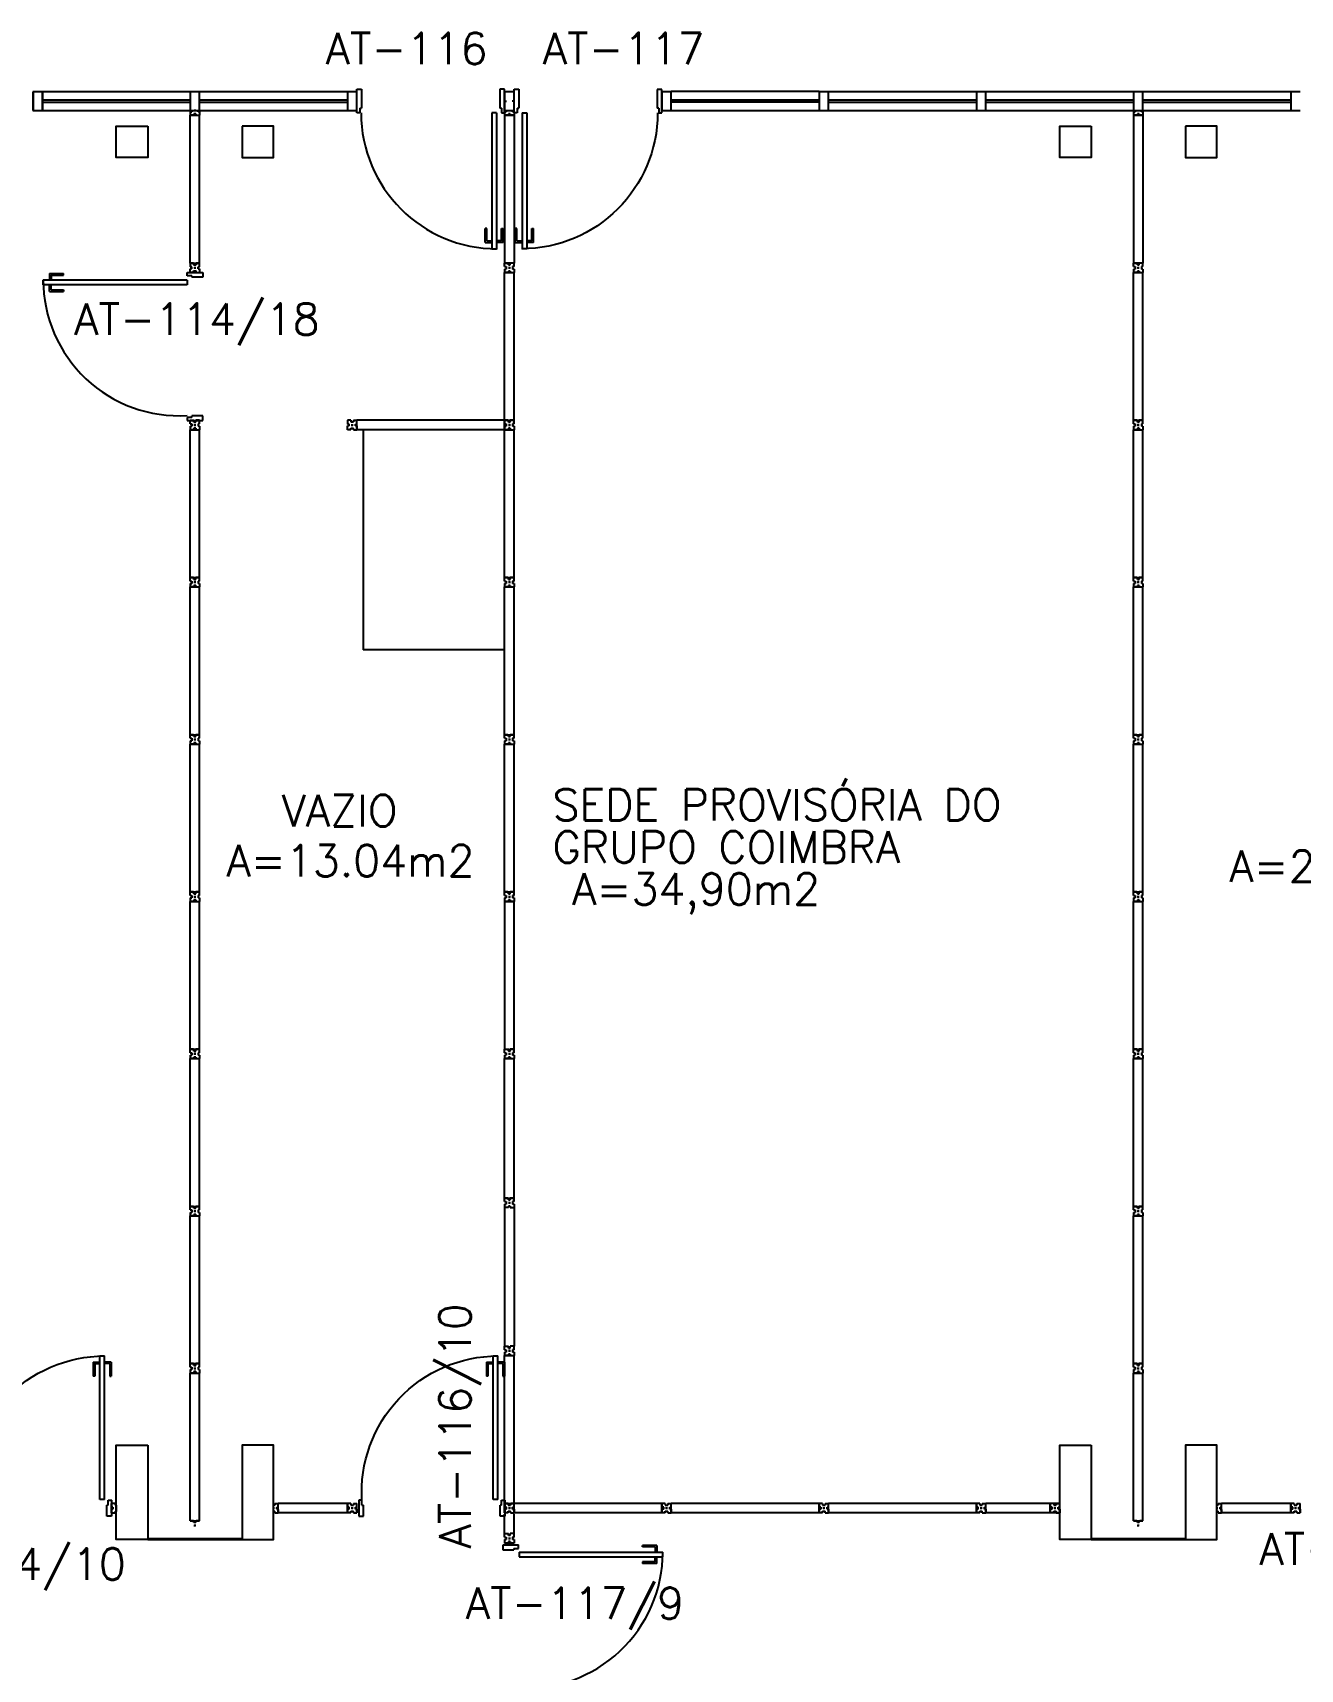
# Model space of a CAD drawing. Extents: x -250 to -5, y 354 to 449.
# Drawn here: x -123.63 to -115.57, y 375.27 to 385.68 of the extents above; entities that cross this region are included whole.
import ezdxf
from ezdxf.enums import TextEntityAlignment as Align

# ---------------------------------------------------------------- set-up
doc = ezdxf.new("R2010")
doc.units = 0
doc.header["$LTSCALE"] = 0.02
doc.header["$MEASUREMENT"] = 0
doc.layers.get('0').update_dxf_attribs({"linetype": 'CONTINUOUS'})
for name, color, linetype in [('BANC', 2, 'CONTINUOUS'), ('DIV', 2, 'CONTINUOUS'), ('ESQ', 2, 'CONTINUOUS'), ('ESTR', 3, 'CONTINUOUS'), ('TEXTO', 2, 'CONTINUOUS'), ('TEXTO-ENDEREÇO', 2, 'CONTINUOUS'), ('ÁREA', 2, 'CONTINUOUS')]:
    doc.layers.add(name, color=color, linetype=linetype)
doc.styles.get("Standard").update_dxf_attribs({"font": 'romans.shx'})
doc.styles.add('UNB-100', font='simplex.shx', dxfattribs={"height": 0.2})
doc.styles.add('UNB-100-1', font='simplex.shx', dxfattribs={"height": 0.2})

# ---------------------------------------------------------------- blocks, each defined once
blk = doc.blocks.new('PILINT-TTS')
for points in [[(-0.2, 0), (-0.2, -0.2), (0, -0.2), (0, 0)], [(-0.8, 0), (-0.8, -0.2), (-1, -0.2), (-1, 0)], [(-0.8, -8.39), (-0.8, -8.99), (-1, -8.99), (-1, -8.39)]]:
    blk.add_lwpolyline(points, close=True)
blk.add_lwpolyline([(-0.2, -8.99), (0, -8.99), (0, -8.39), (-0.2, -8.39), (-0.2, -8.99)])
blk = doc.blocks.new('DIVMT-TTS')
for p, q in [((-0.03, 0.03), (-0.03, 0.006)), ((-0.008, 0.03), (-0.03, 0.03)), ((-0.0185, 0.006), (-0.03, 0.006)), ((-0.0185, -0.006), (-0.0185, 0.006)), ((-0.008, 0.03), (-0.008, 0.02)), ((-0.008, 0.02), (0.008, 0.02)), ((-0.0051, 0), (0.0051, 0)), ((0.0051, 0), (-0.0051, 0)), ((-0.0051, 0), (0.0051, 0)), ((0, -0.0051), (0, 0.0051)), ((0, 0.0051), (0, -0.0051)), ((0.008, 0.03), (0.008, 0.02)), ((0.008, 0.03), (0.03, 0.03)), ((0.0205, 0.006), (0.03, 0.006)), ((0.0205, -0.006), (0.0205, 0.006)), ((0.0205, 0.006), (0.0205, -0.006)), ((0.0205, 0.006), (0.03, 0.006)), ((0.97, 0.03), (0.03, 0.03)), ((0.03, 0.006), (0.03, 0.03)), ((0.03, -0.03), (0.03, 0.03)), ((0.03, -0.005), (0.03, 0.005)), ((0.97, -0.03), (0.97, 0.03)), ((0.97, 0.03), (0.97, 0.009)), ((0.97, 0.009), (0.97, 0.027)), ((0.9795, 0.006), (0.97, 0.006)), ((0.97, -0.005), (0.97, 0.005)), ((0.9795, 0.006), (0.9795, -0.006)), ((1.0051, 0), (0.9949, 0)), ((1, 0.0051), (1, -0.0051)), ((-0.0185, -0.006), (-0.03, -0.006)), ((-0.03, -0.03), (-0.03, -0.006)), ((-0.008, -0.03), (-0.03, -0.03)), ((-0.008, -0.03), (-0.008, -0.02)), ((-0.008, -0.02), (0.008, -0.02)), ((0.008, -0.03), (0.008, -0.02)), ((0.008, -0.03), (0.03, -0.03)), ((0.0205, -0.006), (0.03, -0.006)), ((0.0205, -0.006), (0.03, -0.006)), ((0.03, -0.006), (0.03, -0.03)), ((0.97, -0.03), (0.03, -0.03)), ((0.9795, -0.006), (0.97, -0.006)), ((0.97, -0.009), (0.97, -0.027))]:
    blk.add_line(p, q)
blk = doc.blocks.new('PDV2E-TTS')
at = {"layer": 'DIV'}
for p, q in [((-0.967, 0.035), (-0.967, 0.05)), ((-0.967, 0.05), (-0.937, 0.05)), ((-0.967, -0.035), (-0.967, 0.035)), ((-0.937, 0.05), (-0.937, -0.02)), ((-0.068, 0.05), (-0.068, -0.02)), ((-0.038, 0.05), (-0.068, 0.05)), ((-0.038, 0.035), (-0.038, 0.05)), ((-0.038, -0.035), (-0.038, 0.035)), ((-0.967, -0.05), (-0.967, -0.035)), ((-0.947, -0.05), (-0.967, -0.05)), ((-0.947, -0.02), (-0.947, -0.05)), ((-0.947, -0.02), (-0.937, -0.02)), ((-0.083, -0.054), (-0.113, -0.054)), ((-0.113, -0.054), (-0.113, -0.969)), ((-0.083, -0.054), (-0.083, -0.969)), ((-0.059, -0.02), (-0.068, -0.02)), ((-0.059, -0.02), (-0.059, -0.05)), ((-0.059, -0.05), (-0.037, -0.05)), ((-0.038, -0.05), (-0.038, -0.035)), ((-0.113, -0.969), (-0.083, -0.969))]:
    blk.add_line(p, q, dxfattribs=at)
at = {"layer": 'DIV', "color": 1}
for p, q in [((-0.145, -0.839), (-0.155, -0.839)), ((-0.155, -0.929), (-0.155, -0.839)), ((-0.155, -0.929), (-0.115, -0.929)), ((-0.145, -0.919), (-0.145, -0.839)), ((-0.145, -0.919), (-0.115, -0.919)), ((-0.05, -0.919), (-0.08, -0.919)), ((-0.04, -0.929), (-0.08, -0.929)), ((-0.05, -0.839), (-0.04, -0.839)), ((-0.05, -0.919), (-0.05, -0.839)), ((-0.04, -0.929), (-0.04, -0.839))]:
    blk.add_line(p, q, dxfattribs=at)
blk.add_arc((-0.081, -0.101), 0.867, 176.6046, 269.9049, dxfattribs=at)
blk = doc.blocks.new('DIV-TTS')
for p, q in [((-0.0051, 0), (0.0051, 0)), ((0, -0.0051), (0, 0.0051)), ((0.0205, 0.006), (0.03, 0.006)), ((0.0205, -0.006), (0.0205, 0.006)), ((0.03, 0.03), (0.97, 0.03)), ((0.03, 0.03), (0.03, -0.03)), ((0.03, 0.009), (0.03, 0.027)), ((0.03, 0.005), (0.03, -0.005)), ((0.97, 0.03), (0.97, -0.03)), ((0.9795, 0.006), (0.97, 0.006)), ((0.97, 0.005), (0.97, -0.005)), ((0.9795, -0.006), (0.9795, 0.006)), ((1.0051, 0), (0.9949, 0)), ((0.9949, 0), (1.0051, 0)), ((1, -0.0051), (1, 0.0051)), ((0.0205, -0.006), (0.03, -0.006)), ((0.03, -0.03), (0.03, -0.009)), ((0.03, -0.009), (0.03, -0.027)), ((0.03, -0.03), (0.97, -0.03)), ((0.9795, -0.006), (0.97, -0.006))]:
    blk.add_line(p, q)
blk = doc.blocks.new('PDV1E-TTS')
at = {"layer": 'DIV'}
for p, q in [((-0.94, 0.075), (-0.91, 0.075)), ((-0.94, 0.06), (-0.94, 0.075)), ((-0.94, -0.06), (-0.94, 0.06)), ((-0.91, 0.075), (-0.91, -0.045)), ((0, 0.075), (-0.03, 0.075)), ((-0.03, 0.075), (-0.03, -0.045)), ((0, 0.06), (0, 0.075)), ((0, -0.06), (0, 0.06)), ((0, 0), (0.012, 0)), ((-0.94, -0.075), (-0.94, -0.06)), ((-0.92, -0.075), (-0.94, -0.075)), ((-0.92, -0.045), (-0.92, -0.075)), ((-0.92, -0.045), (-0.91, -0.045)), ((-0.082, -0.075), (-0.082, -0.94)), ((-0.052, -0.075), (-0.082, -0.075)), ((-0.052, -0.075), (-0.052, -0.94)), ((-0.02, -0.045), (-0.03, -0.045)), ((-0.02, -0.045), (-0.02, -0.075)), ((-0.02, -0.075), (0, -0.075)), ((0, -0.075), (0, -0.06)), ((-0.114, -0.81), (-0.124, -0.81)), ((-0.124, -0.9), (-0.124, -0.81)), ((-0.114, -0.89), (-0.114, -0.81)), ((-0.019, -0.81), (-0.009, -0.81)), ((-0.019, -0.89), (-0.019, -0.81)), ((-0.009, -0.9), (-0.009, -0.81)), ((-0.124, -0.9), (-0.084, -0.9)), ((-0.114, -0.89), (-0.084, -0.89)), ((-0.019, -0.89), (-0.049, -0.89)), ((-0.009, -0.9), (-0.049, -0.9)), ((-0.082, -0.94), (-0.052, -0.94))]:
    blk.add_line(p, q, dxfattribs=at)
blk.add_arc((-0.048, -0.075), 0.865, 180, 270, dxfattribs=at)
blk = doc.blocks.new('MTINI-TTS')
for p, q in [((-0.03, 0.008), (-0.03, 0.03)), ((0.03, 0.03), (-0.03, 0.03)), ((-0.03, 0.008), (-0.02, 0.008)), ((-0.009, 0.03), (-0.027, 0.03)), ((-0.02, 0.008), (-0.02, 0)), ((-0.001, 0), (-0.02, 0)), ((-0.006, 0.02), (-0.006, 0.03)), ((-0.006, 0.023), (-0.006, 0.027)), ((-0.006, 0.02), (0.006, 0.02)), ((0.005, 0.03), (-0.005, 0.03)), ((0.005, 0), (-0.005, 0)), ((0.004, 0.02), (-0.004, 0.02)), ((0.02, 0), (-0.001, 0)), ((0, -0.005), (0, 0.005)), ((0.006, 0.02), (0.006, 0.03)), ((0.006, 0.023), (0.006, 0.027)), ((0.009, 0.03), (0.027, 0.03)), ((0.03, 0.008), (0.02, 0.008)), ((0.02, 0), (0.02, 0.008)), ((0.03, 0.008), (0.03, 0.03))]:
    blk.add_line(p, q)
blk = doc.blocks.new('PDV2D-TTS')
at = {"layer": 'DIV'}
for p, q in [((0.03, 0.05), (0.06, 0.05)), ((0.03, 0.035), (0.03, 0.05)), ((0.03, -0.035), (0.03, 0.035)), ((0.06, 0.05), (0.06, -0.02)), ((0.941, 0.05), (0.941, -0.02)), ((0.971, 0.05), (0.941, 0.05)), ((0.971, 0.035), (0.971, 0.05)), ((0.971, -0.035), (0.971, 0.035)), ((0.03, -0.05), (0.03, -0.035)), ((0.05, -0.05), (0.03, -0.05)), ((0.05, -0.02), (0.06, -0.02)), ((0.05, -0.02), (0.05, -0.05)), ((0.079, -0.05), (0.109, -0.05)), ((0.079, -0.05), (0.079, -0.965)), ((0.109, -0.05), (0.109, -0.965)), ((0.951, -0.02), (0.941, -0.02)), ((0.951, -0.02), (0.951, -0.05)), ((0.951, -0.05), (0.971, -0.05)), ((0.971, -0.05), (0.971, -0.035)), ((0.109, -0.965), (0.079, -0.965))]:
    blk.add_line(p, q, dxfattribs=at)
at = {"layer": 'DIV', "color": 1}
for p, q in [((0.036, -0.925), (0.036, -0.835)), ((0.046, -0.835), (0.036, -0.835)), ((0.036, -0.925), (0.076, -0.925)), ((0.046, -0.915), (0.046, -0.835)), ((0.046, -0.915), (0.076, -0.915)), ((0.141, -0.915), (0.111, -0.915)), ((0.151, -0.925), (0.111, -0.925)), ((0.141, -0.915), (0.141, -0.835)), ((0.141, -0.835), (0.151, -0.835)), ((0.151, -0.925), (0.151, -0.835))]:
    blk.add_line(p, q, dxfattribs=at)
blk.add_arc((0.076, -0.1), 0.865, 270, 3.3214, dxfattribs=at)
blk = doc.blocks.new('MTT-TTS')
for p, q in [((-0.008, 0.03), (-0.03, 0.03)), ((-0.03, 0.03), (-0.03, 0.006)), ((-0.0185, 0.006), (-0.03, 0.006)), ((-0.0185, -0.006), (-0.0185, 0.006)), ((-0.008, 0.03), (-0.008, 0.02)), ((-0.008, 0.02), (0.008, 0.02)), ((-0.0051, 0), (0.0051, 0)), ((0, -0.0051), (0, 0.0051)), ((0.008, 0.03), (0.03, 0.03)), ((0.008, 0.03), (0.008, 0.02)), ((0.0205, -0.006), (0.0205, 0.006)), ((0.0205, 0.006), (0.03, 0.006)), ((0.03, 0.006), (0.03, 0.03)), ((-0.03, -0.03), (-0.03, -0.006)), ((-0.0185, -0.006), (-0.03, -0.006)), ((-0.008, -0.03), (-0.03, -0.03)), ((-0.008, -0.02), (0.008, -0.02)), ((-0.008, -0.03), (-0.008, -0.02)), ((0.008, -0.03), (0.008, -0.02)), ((0.008, -0.03), (0.03, -0.03)), ((0.0205, -0.006), (0.03, -0.006)), ((0.03, -0.006), (0.03, -0.03))]:
    blk.add_line(p, q)

msp = doc.modelspace()

# ---------------------------------------------------------------- linework, layer by layer
at = {"layer": 'BANC'}
for p in [(-121.526, 383.155), (-120.626, 381.755)]:
    msp.add_line(p, (-121.526, 381.755), dxfattribs=at)
at = {"layer": 'DIV'}
for p, q in [((-120.626, 380.193), (-120.626, 380.215)), ((-120.626, 380.215), (-120.602, 380.215)), ((-120.626, 380.193), (-120.616, 380.193)), ((-120.626, 380.177), (-120.616, 380.177)), ((-120.626, 380.177), (-120.626, 380.155)), ((-120.626, 380.155), (-120.566, 380.155)), ((-120.602, 380.155), (-120.626, 380.155)), ((-120.616, 380.193), (-120.616, 380.177)), ((-120.602, 380.204), (-120.602, 380.215)), ((-120.602, 380.204), (-120.59, 380.204)), ((-120.602, 380.165), (-120.59, 380.165)), ((-120.59, 380.165), (-120.602, 380.165)), ((-120.602, 380.165), (-120.602, 380.155)), ((-120.602, 380.165), (-120.602, 380.155)), ((-120.601, 380.185), (-120.591, 380.185)), ((-120.591, 380.185), (-120.601, 380.185)), ((-120.601, 380.155), (-120.591, 380.155)), ((-120.596, 380.191), (-120.596, 380.18)), ((-120.596, 380.18), (-120.596, 380.191)), ((-120.596, 380.191), (-120.596, 380.18)), ((-120.59, 380.204), (-120.59, 380.215)), ((-120.566, 380.215), (-120.59, 380.215)), ((-120.59, 380.165), (-120.59, 380.155)), ((-120.59, 380.165), (-120.59, 380.155)), ((-120.59, 380.155), (-120.566, 380.155)), ((-120.566, 380.193), (-120.576, 380.193)), ((-120.576, 380.193), (-120.576, 380.177)), ((-120.566, 380.177), (-120.576, 380.177)), ((-120.566, 380.193), (-120.566, 380.215)), ((-120.566, 380.177), (-120.566, 380.155)), ((-120.626, 379.193), (-120.626, 379.215)), ((-120.626, 379.215), (-120.602, 379.215)), ((-120.602, 379.204), (-120.602, 379.215)), ((-120.602, 379.204), (-120.59, 379.204)), ((-120.59, 379.204), (-120.59, 379.215)), ((-120.566, 379.215), (-120.59, 379.215)), ((-120.566, 379.193), (-120.566, 379.215)), ((-120.626, 379.193), (-120.616, 379.193)), ((-120.626, 379.177), (-120.616, 379.177)), ((-120.626, 379.177), (-120.626, 379.155)), ((-120.626, 379.155), (-120.566, 379.155)), ((-120.626, 378.268), (-120.626, 379.155)), ((-120.602, 379.155), (-120.626, 379.155)), ((-120.616, 379.193), (-120.616, 379.177)), ((-120.602, 379.165), (-120.59, 379.165)), ((-120.59, 379.165), (-120.602, 379.165)), ((-120.602, 379.165), (-120.602, 379.155)), ((-120.602, 379.165), (-120.602, 379.155)), ((-120.601, 379.185), (-120.591, 379.185)), ((-120.591, 379.185), (-120.601, 379.185)), ((-120.601, 379.155), (-120.591, 379.155)), ((-120.596, 379.191), (-120.596, 379.18)), ((-120.596, 379.18), (-120.596, 379.191)), ((-120.596, 379.191), (-120.596, 379.18)), ((-120.59, 379.165), (-120.59, 379.155)), ((-120.59, 379.165), (-120.59, 379.155)), ((-120.59, 379.155), (-120.566, 379.155)), ((-120.566, 379.193), (-120.576, 379.193)), ((-120.576, 379.193), (-120.576, 379.177)), ((-120.566, 379.177), (-120.576, 379.177)), ((-120.566, 379.177), (-120.566, 379.155)), ((-120.566, 378.268), (-120.566, 379.155)), ((-120.626, 378.268), (-120.566, 378.268)), ((-120.626, 378.246), (-120.626, 378.268)), ((-120.626, 378.268), (-120.602, 378.268)), ((-120.605, 378.268), (-120.623, 378.268)), ((-120.602, 378.258), (-120.602, 378.268)), ((-120.602, 378.256), (-120.602, 378.268)), ((-120.601, 378.268), (-120.591, 378.268)), ((-120.59, 378.258), (-120.59, 378.268)), ((-120.59, 378.256), (-120.59, 378.268)), ((-120.566, 378.268), (-120.59, 378.268)), ((-120.587, 378.268), (-120.569, 378.268)), ((-120.566, 378.268), (-120.587, 378.268)), ((-120.566, 378.246), (-120.566, 378.268)), ((-120.626, 378.246), (-120.616, 378.246)), ((-120.626, 378.23), (-120.616, 378.23)), ((-120.626, 378.23), (-120.626, 378.208)), ((-120.602, 378.208), (-120.626, 378.208)), ((-120.626, 378.208), (-120.626, 377.326)), ((-120.616, 378.246), (-120.616, 378.23)), ((-120.59, 378.258), (-120.602, 378.258)), ((-120.602, 378.256), (-120.59, 378.256)), ((-120.602, 378.217), (-120.59, 378.217)), ((-120.59, 378.217), (-120.602, 378.217)), ((-120.602, 378.217), (-120.602, 378.208)), ((-120.602, 378.217), (-120.602, 378.208)), ((-120.601, 378.238), (-120.591, 378.238)), ((-120.591, 378.238), (-120.601, 378.238)), ((-120.596, 378.243), (-120.596, 378.233)), ((-120.596, 378.233), (-120.596, 378.243)), ((-120.596, 378.243), (-120.596, 378.233)), ((-120.59, 378.217), (-120.59, 378.208)), ((-120.59, 378.217), (-120.59, 378.208)), ((-120.59, 378.208), (-120.566, 378.208)), ((-120.566, 378.246), (-120.576, 378.246)), ((-120.576, 378.246), (-120.576, 378.23)), ((-120.566, 378.23), (-120.576, 378.23)), ((-120.566, 378.23), (-120.566, 378.208)), ((-120.566, 378.208), (-120.566, 377.326)), ((-123.126, 376.326), (-123.126, 376.305)), ((-123.126, 376.266), (-123.126, 376.326)), ((-123.104, 376.325), (-123.126, 376.325)), ((-123.126, 376.325), (-123.126, 376.265)), ((-123.126, 376.305), (-123.126, 376.323)), ((-123.126, 376.304), (-123.126, 376.322)), ((-123.117, 376.302), (-123.126, 376.302)), ((-123.126, 376.291), (-123.126, 376.301)), ((-123.117, 376.301), (-123.126, 376.301)), ((-123.126, 376.3), (-123.126, 376.29)), ((-123.117, 376.29), (-123.126, 376.29)), ((-123.117, 376.289), (-123.126, 376.289)), ((-123.126, 376.287), (-123.126, 376.269)), ((-123.119, 376.301), (-123.123, 376.301)), ((-123.119, 376.289), (-123.123, 376.289)), ((-123.117, 376.302), (-123.117, 376.29)), ((-123.117, 376.289), (-123.117, 376.301)), ((-123.117, 376.299), (-123.117, 376.291)), ((-123.104, 376.325), (-123.104, 376.315)), ((-123.096, 376.315), (-123.104, 376.315)), ((-123.091, 376.296), (-123.101, 376.296)), ((-123.091, 376.295), (-123.101, 376.295)), ((-123.096, 376.315), (-123.096, 376.294)), ((-123.096, 376.302), (-123.096, 376.291)), ((-123.096, 376.3), (-123.096, 376.29)), ((-123.096, 376.294), (-123.096, 376.275)), ((-122.091, 376.296), (-122.101, 376.296)), ((-122.101, 376.296), (-122.091, 376.296)), ((-122.101, 376.296), (-122.091, 376.296)), ((-122.096, 376.297), (-122.096, 376.316)), ((-122.088, 376.316), (-122.096, 376.316)), ((-122.096, 376.302), (-122.096, 376.291)), ((-122.096, 376.291), (-122.096, 376.302)), ((-122.096, 376.276), (-122.096, 376.297)), ((-122.088, 376.326), (-122.088, 376.316)), ((-122.088, 376.326), (-122.066, 376.326)), ((-122.075, 376.302), (-122.075, 376.29)), ((-122.075, 376.302), (-122.066, 376.302)), ((-122.075, 376.302), (-122.075, 376.29)), ((-122.075, 376.302), (-122.066, 376.302)), ((-122.075, 376.292), (-122.075, 376.3)), ((-122.075, 376.29), (-122.066, 376.29)), ((-122.075, 376.29), (-122.066, 376.29)), ((-122.073, 376.302), (-122.069, 376.302)), ((-122.073, 376.29), (-122.069, 376.29)), ((-121.626, 376.326), (-122.066, 376.326)), ((-122.066, 376.266), (-122.066, 376.326)), ((-122.066, 376.266), (-122.066, 376.326)), ((-122.066, 376.305), (-122.066, 376.323)), ((-122.066, 376.291), (-122.066, 376.301)), ((-122.066, 376.291), (-122.066, 376.301)), ((-122.066, 376.287), (-122.066, 376.269)), ((-121.626, 376.326), (-121.626, 376.305)), ((-121.626, 376.266), (-121.626, 376.326)), ((-121.626, 376.326), (-121.626, 376.302)), ((-121.604, 376.326), (-121.626, 376.326)), ((-121.626, 376.305), (-121.626, 376.323)), ((-121.616, 376.302), (-121.626, 376.302)), ((-121.614, 376.302), (-121.626, 376.302)), ((-121.626, 376.291), (-121.626, 376.301)), ((-121.616, 376.29), (-121.626, 376.29)), ((-121.614, 376.29), (-121.626, 376.29)), ((-121.626, 376.266), (-121.626, 376.29)), ((-121.626, 376.287), (-121.626, 376.269)), ((-121.616, 376.302), (-121.616, 376.29)), ((-121.614, 376.29), (-121.614, 376.302)), ((-121.604, 376.326), (-121.604, 376.316)), ((-121.604, 376.316), (-121.588, 376.316)), ((-121.591, 376.296), (-121.601, 376.296)), ((-121.601, 376.296), (-121.591, 376.296)), ((-121.591, 376.296), (-121.601, 376.296)), ((-121.601, 376.296), (-121.591, 376.296)), ((-121.596, 376.302), (-121.596, 376.291)), ((-121.596, 376.291), (-121.596, 376.302)), ((-121.596, 376.302), (-121.596, 376.291)), ((-121.588, 376.326), (-121.588, 376.316)), ((-121.588, 376.326), (-121.566, 376.326)), ((-121.575, 376.302), (-121.566, 376.302)), ((-121.575, 376.29), (-121.575, 376.302)), ((-121.575, 376.302), (-121.575, 376.29)), ((-121.575, 376.302), (-121.566, 376.302)), ((-121.575, 376.29), (-121.566, 376.29)), ((-121.575, 376.29), (-121.566, 376.29)), ((-121.566, 376.302), (-121.566, 376.326)), ((-121.566, 376.266), (-121.566, 376.326)), ((-121.566, 376.291), (-121.566, 376.301)), ((-121.566, 376.29), (-121.566, 376.266)), ((-120.626, 376.266), (-120.626, 376.326)), ((-120.626, 376.326), (-120.626, 376.305)), ((-120.626, 376.326), (-120.626, 376.302)), ((-120.604, 376.326), (-120.626, 376.326)), ((-120.626, 376.305), (-120.626, 376.323)), ((-120.616, 376.302), (-120.626, 376.302)), ((-120.614, 376.302), (-120.626, 376.302)), ((-120.626, 376.291), (-120.626, 376.301)), ((-120.616, 376.29), (-120.626, 376.29)), ((-120.614, 376.29), (-120.626, 376.29)), ((-120.626, 376.266), (-120.626, 376.29)), ((-120.626, 376.287), (-120.626, 376.269)), ((-120.616, 376.302), (-120.616, 376.29)), ((-120.614, 376.29), (-120.614, 376.302)), ((-120.604, 376.326), (-120.604, 376.316)), ((-120.604, 376.316), (-120.588, 376.316)), ((-120.591, 376.296), (-120.601, 376.296)), ((-120.601, 376.296), (-120.591, 376.296)), ((-120.591, 376.296), (-120.601, 376.296)), ((-120.601, 376.296), (-120.591, 376.296)), ((-120.596, 376.302), (-120.596, 376.291)), ((-120.596, 376.291), (-120.596, 376.302)), ((-120.596, 376.302), (-120.596, 376.291)), ((-120.588, 376.326), (-120.588, 376.316)), ((-120.588, 376.326), (-120.566, 376.326)), ((-120.575, 376.302), (-120.566, 376.302)), ((-120.575, 376.29), (-120.575, 376.302)), ((-120.575, 376.302), (-120.575, 376.29)), ((-120.575, 376.302), (-120.566, 376.302)), ((-120.575, 376.29), (-120.566, 376.29)), ((-120.575, 376.29), (-120.566, 376.29)), ((-119.626, 376.326), (-120.566, 376.326)), ((-120.566, 376.302), (-120.566, 376.326)), ((-120.566, 376.266), (-120.566, 376.326)), ((-120.566, 376.291), (-120.566, 376.301)), ((-120.566, 376.29), (-120.566, 376.266)), ((-119.626, 376.266), (-119.626, 376.326)), ((-119.626, 376.326), (-119.626, 376.305)), ((-119.626, 376.326), (-119.626, 376.302)), ((-119.604, 376.326), (-119.626, 376.326)), ((-119.626, 376.305), (-119.626, 376.323)), ((-119.616, 376.302), (-119.626, 376.302)), ((-119.614, 376.302), (-119.626, 376.302)), ((-119.626, 376.291), (-119.626, 376.301)), ((-119.616, 376.29), (-119.626, 376.29)), ((-119.614, 376.29), (-119.626, 376.29)), ((-119.626, 376.266), (-119.626, 376.29)), ((-119.626, 376.287), (-119.626, 376.269)), ((-119.616, 376.302), (-119.616, 376.29)), ((-119.614, 376.29), (-119.614, 376.302)), ((-119.604, 376.326), (-119.604, 376.316)), ((-119.604, 376.316), (-119.588, 376.316)), ((-119.591, 376.296), (-119.601, 376.296)), ((-119.601, 376.296), (-119.591, 376.296)), ((-119.591, 376.296), (-119.601, 376.296)), ((-119.601, 376.296), (-119.591, 376.296)), ((-119.596, 376.302), (-119.596, 376.291)), ((-119.596, 376.291), (-119.596, 376.302)), ((-119.596, 376.302), (-119.596, 376.291)), ((-119.588, 376.326), (-119.588, 376.316)), ((-119.588, 376.326), (-119.566, 376.326)), ((-119.575, 376.302), (-119.566, 376.302)), ((-119.575, 376.29), (-119.575, 376.302)), ((-119.575, 376.302), (-119.575, 376.29)), ((-119.575, 376.302), (-119.566, 376.302)), ((-119.575, 376.29), (-119.566, 376.29)), ((-119.575, 376.29), (-119.566, 376.29)), ((-119.566, 376.302), (-119.566, 376.326)), ((-119.566, 376.266), (-119.566, 376.326)), ((-118.626, 376.326), (-119.566, 376.326)), ((-119.566, 376.291), (-119.566, 376.301)), ((-119.566, 376.29), (-119.566, 376.266)), ((-118.626, 376.266), (-118.626, 376.326)), ((-118.626, 376.326), (-118.626, 376.305)), ((-118.626, 376.326), (-118.626, 376.302)), ((-118.604, 376.326), (-118.626, 376.326)), ((-118.626, 376.305), (-118.626, 376.323)), ((-118.616, 376.302), (-118.626, 376.302)), ((-118.614, 376.302), (-118.626, 376.302)), ((-118.626, 376.291), (-118.626, 376.301)), ((-118.616, 376.29), (-118.626, 376.29)), ((-118.614, 376.29), (-118.626, 376.29)), ((-118.626, 376.266), (-118.626, 376.29)), ((-118.626, 376.287), (-118.626, 376.269)), ((-118.616, 376.302), (-118.616, 376.29)), ((-118.614, 376.29), (-118.614, 376.302)), ((-118.604, 376.326), (-118.604, 376.316)), ((-118.604, 376.316), (-118.588, 376.316)), ((-118.591, 376.296), (-118.601, 376.296)), ((-118.601, 376.296), (-118.591, 376.296)), ((-118.591, 376.296), (-118.601, 376.296)), ((-118.601, 376.296), (-118.591, 376.296)), ((-118.596, 376.302), (-118.596, 376.291)), ((-118.596, 376.291), (-118.596, 376.302)), ((-118.596, 376.302), (-118.596, 376.291)), ((-118.588, 376.326), (-118.588, 376.316)), ((-118.588, 376.326), (-118.566, 376.326)), ((-118.575, 376.302), (-118.566, 376.302)), ((-118.575, 376.29), (-118.575, 376.302)), ((-118.575, 376.302), (-118.575, 376.29)), ((-118.575, 376.302), (-118.566, 376.302)), ((-118.575, 376.29), (-118.566, 376.29)), ((-118.575, 376.29), (-118.566, 376.29)), ((-118.566, 376.302), (-118.566, 376.326)), ((-118.566, 376.266), (-118.566, 376.326)), ((-117.626, 376.326), (-118.566, 376.326)), ((-118.566, 376.291), (-118.566, 376.301)), ((-118.566, 376.29), (-118.566, 376.266)), ((-117.626, 376.266), (-117.626, 376.326)), ((-117.626, 376.326), (-117.626, 376.305)), ((-117.626, 376.326), (-117.626, 376.302)), ((-117.604, 376.326), (-117.626, 376.326)), ((-117.626, 376.305), (-117.626, 376.323)), ((-117.616, 376.302), (-117.626, 376.302)), ((-117.614, 376.302), (-117.626, 376.302)), ((-117.626, 376.291), (-117.626, 376.301)), ((-117.616, 376.29), (-117.626, 376.29)), ((-117.614, 376.29), (-117.626, 376.29)), ((-117.626, 376.266), (-117.626, 376.29)), ((-117.626, 376.287), (-117.626, 376.269)), ((-117.616, 376.302), (-117.616, 376.29)), ((-117.614, 376.29), (-117.614, 376.302)), ((-117.604, 376.326), (-117.604, 376.316)), ((-117.604, 376.316), (-117.588, 376.316)), ((-117.591, 376.296), (-117.601, 376.296)), ((-117.601, 376.296), (-117.591, 376.296)), ((-117.591, 376.296), (-117.601, 376.296)), ((-117.601, 376.296), (-117.591, 376.296)), ((-117.596, 376.302), (-117.596, 376.291)), ((-117.596, 376.291), (-117.596, 376.302)), ((-117.596, 376.302), (-117.596, 376.291)), ((-117.588, 376.326), (-117.588, 376.316)), ((-117.588, 376.326), (-117.566, 376.326)), ((-117.575, 376.302), (-117.566, 376.302)), ((-117.575, 376.29), (-117.575, 376.302)), ((-117.575, 376.302), (-117.575, 376.29)), ((-117.575, 376.302), (-117.566, 376.302)), ((-117.575, 376.29), (-117.566, 376.29)), ((-117.575, 376.29), (-117.566, 376.29)), ((-117.566, 376.302), (-117.566, 376.326)), ((-117.566, 376.266), (-117.566, 376.326)), ((-117.096, 376.326), (-117.566, 376.326)), ((-117.566, 376.291), (-117.566, 376.301)), ((-117.566, 376.29), (-117.566, 376.266)), ((-117.156, 376.266), (-117.156, 376.326)), ((-117.156, 376.326), (-117.156, 376.305)), ((-117.156, 376.326), (-117.156, 376.302)), ((-117.134, 376.326), (-117.156, 376.326)), ((-117.156, 376.305), (-117.156, 376.323)), ((-117.146, 376.302), (-117.156, 376.302)), ((-117.144, 376.302), (-117.156, 376.302)), ((-117.156, 376.291), (-117.156, 376.301)), ((-117.146, 376.29), (-117.156, 376.29)), ((-117.144, 376.29), (-117.156, 376.29)), ((-117.156, 376.266), (-117.156, 376.29)), ((-117.156, 376.287), (-117.156, 376.269)), ((-117.146, 376.302), (-117.146, 376.29)), ((-117.144, 376.29), (-117.144, 376.302)), ((-117.134, 376.326), (-117.134, 376.316)), ((-117.134, 376.316), (-117.118, 376.316)), ((-117.121, 376.296), (-117.131, 376.296)), ((-117.131, 376.296), (-117.121, 376.296)), ((-117.121, 376.296), (-117.131, 376.296)), ((-117.131, 376.296), (-117.121, 376.296)), ((-117.126, 376.302), (-117.126, 376.291)), ((-117.126, 376.291), (-117.126, 376.302)), ((-117.126, 376.302), (-117.126, 376.291)), ((-117.118, 376.326), (-117.118, 376.316)), ((-117.118, 376.326), (-117.096, 376.326)), ((-117.105, 376.302), (-117.096, 376.302)), ((-117.105, 376.29), (-117.105, 376.302)), ((-117.105, 376.302), (-117.105, 376.29)), ((-117.105, 376.302), (-117.096, 376.302)), ((-117.105, 376.29), (-117.096, 376.29)), ((-117.105, 376.29), (-117.096, 376.29)), ((-117.096, 376.302), (-117.096, 376.326)), ((-117.096, 376.266), (-117.096, 376.326)), ((-117.096, 376.291), (-117.096, 376.301)), ((-117.096, 376.29), (-117.096, 376.266)), ((-116.091, 376.296), (-116.101, 376.296)), ((-116.101, 376.296), (-116.091, 376.296)), ((-116.101, 376.296), (-116.091, 376.296)), ((-116.096, 376.297), (-116.096, 376.316)), ((-116.088, 376.316), (-116.096, 376.316)), ((-116.096, 376.302), (-116.096, 376.291)), ((-116.096, 376.291), (-116.096, 376.302)), ((-116.096, 376.276), (-116.096, 376.297)), ((-116.088, 376.326), (-116.088, 376.316)), ((-116.088, 376.326), (-116.066, 376.326)), ((-116.075, 376.302), (-116.075, 376.29)), ((-116.075, 376.302), (-116.066, 376.302)), ((-116.075, 376.302), (-116.075, 376.29)), ((-116.075, 376.302), (-116.066, 376.302)), ((-116.075, 376.292), (-116.075, 376.3)), ((-116.075, 376.29), (-116.066, 376.29)), ((-116.075, 376.29), (-116.066, 376.29)), ((-116.073, 376.302), (-116.069, 376.302)), ((-116.073, 376.29), (-116.069, 376.29)), ((-115.626, 376.326), (-116.066, 376.326)), ((-116.066, 376.266), (-116.066, 376.326)), ((-116.066, 376.266), (-116.066, 376.326)), ((-116.066, 376.305), (-116.066, 376.323)), ((-116.066, 376.291), (-116.066, 376.301)), ((-116.066, 376.291), (-116.066, 376.301)), ((-116.066, 376.287), (-116.066, 376.269)), ((-115.626, 376.326), (-115.626, 376.305)), ((-115.626, 376.266), (-115.626, 376.326)), ((-115.626, 376.326), (-115.626, 376.302)), ((-115.604, 376.326), (-115.626, 376.326)), ((-115.626, 376.305), (-115.626, 376.323)), ((-115.616, 376.302), (-115.626, 376.302)), ((-115.614, 376.302), (-115.626, 376.302)), ((-115.626, 376.291), (-115.626, 376.301)), ((-115.616, 376.29), (-115.626, 376.29)), ((-115.614, 376.29), (-115.626, 376.29)), ((-115.626, 376.266), (-115.626, 376.29)), ((-115.626, 376.287), (-115.626, 376.269)), ((-115.616, 376.302), (-115.616, 376.29)), ((-115.614, 376.29), (-115.614, 376.302)), ((-115.604, 376.326), (-115.604, 376.316)), ((-115.604, 376.316), (-115.588, 376.316)), ((-115.591, 376.296), (-115.601, 376.296)), ((-115.601, 376.296), (-115.591, 376.296)), ((-115.591, 376.296), (-115.601, 376.296)), ((-115.601, 376.296), (-115.591, 376.296)), ((-115.596, 376.302), (-115.596, 376.291)), ((-115.596, 376.291), (-115.596, 376.302)), ((-115.596, 376.302), (-115.596, 376.291)), ((-115.588, 376.326), (-115.588, 376.316)), ((-115.588, 376.326), (-115.566, 376.326)), ((-115.575, 376.302), (-115.566, 376.302)), ((-115.575, 376.29), (-115.575, 376.302)), ((-115.575, 376.302), (-115.575, 376.29)), ((-115.575, 376.302), (-115.566, 376.302)), ((-115.575, 376.29), (-115.566, 376.29)), ((-115.575, 376.29), (-115.566, 376.29)), ((-115.566, 376.302), (-115.566, 376.326)), ((-115.566, 376.266), (-115.566, 376.326)), ((-115.566, 376.291), (-115.566, 376.301)), ((-115.566, 376.29), (-115.566, 376.266)), ((-123.126, 376.286), (-123.126, 376.268)), ((-123.104, 376.265), (-123.126, 376.265)), ((-123.104, 376.265), (-123.104, 376.275)), ((-123.104, 376.275), (-123.096, 376.275)), ((-122.096, 376.276), (-122.088, 376.276)), ((-122.088, 376.266), (-122.088, 376.276)), ((-122.088, 376.266), (-122.066, 376.266)), ((-121.626, 376.266), (-122.066, 376.266)), ((-121.604, 376.266), (-121.626, 376.266)), ((-121.604, 376.266), (-121.604, 376.276)), ((-121.604, 376.276), (-121.588, 376.276)), ((-121.588, 376.266), (-121.588, 376.276)), ((-121.588, 376.266), (-121.566, 376.266)), ((-120.604, 376.266), (-120.626, 376.266)), ((-120.626, 376.134), (-120.626, 376.258)), ((-120.604, 376.276), (-120.588, 376.276)), ((-120.604, 376.266), (-120.604, 376.276)), ((-120.588, 376.266), (-120.588, 376.276)), ((-120.588, 376.266), (-120.566, 376.266)), ((-119.626, 376.266), (-120.566, 376.266)), ((-120.566, 376.134), (-120.566, 376.258)), ((-119.604, 376.266), (-119.626, 376.266)), ((-119.604, 376.266), (-119.604, 376.276)), ((-119.604, 376.276), (-119.588, 376.276)), ((-119.588, 376.266), (-119.588, 376.276)), ((-119.588, 376.266), (-119.566, 376.266)), ((-118.626, 376.266), (-119.566, 376.266)), ((-118.604, 376.266), (-118.626, 376.266)), ((-118.604, 376.266), (-118.604, 376.276)), ((-118.604, 376.276), (-118.588, 376.276)), ((-118.588, 376.266), (-118.588, 376.276)), ((-118.588, 376.266), (-118.566, 376.266)), ((-117.626, 376.266), (-118.566, 376.266)), ((-117.604, 376.266), (-117.626, 376.266)), ((-117.604, 376.266), (-117.604, 376.276)), ((-117.604, 376.276), (-117.588, 376.276)), ((-117.588, 376.266), (-117.588, 376.276)), ((-117.588, 376.266), (-117.566, 376.266)), ((-117.096, 376.266), (-117.566, 376.266)), ((-117.134, 376.266), (-117.156, 376.266)), ((-117.134, 376.266), (-117.134, 376.276)), ((-117.134, 376.276), (-117.118, 376.276)), ((-117.118, 376.266), (-117.118, 376.276)), ((-117.118, 376.266), (-117.096, 376.266)), ((-116.096, 376.276), (-116.088, 376.276)), ((-116.088, 376.266), (-116.088, 376.276)), ((-116.088, 376.266), (-116.066, 376.266)), ((-115.626, 376.266), (-116.066, 376.266)), ((-115.604, 376.266), (-115.626, 376.266)), ((-115.604, 376.266), (-115.604, 376.276)), ((-115.604, 376.276), (-115.588, 376.276)), ((-115.588, 376.266), (-115.588, 376.276)), ((-115.588, 376.266), (-115.566, 376.266)), ((-122.896, 376.103), (-122.294, 376.103)), ((-122.896, 376.097), (-122.294, 376.097)), ((-120.626, 376.112), (-120.626, 376.134)), ((-120.626, 376.134), (-120.602, 376.134)), ((-120.626, 376.112), (-120.616, 376.112)), ((-120.626, 376.096), (-120.616, 376.096)), ((-120.626, 376.096), (-120.626, 376.074)), ((-120.616, 376.112), (-120.616, 376.096)), ((-120.602, 376.122), (-120.602, 376.134)), ((-120.59, 376.122), (-120.602, 376.122)), ((-120.602, 376.083), (-120.602, 376.074)), ((-120.59, 376.083), (-120.602, 376.083)), ((-120.602, 376.083), (-120.59, 376.083)), ((-120.602, 376.083), (-120.602, 376.074)), ((-120.591, 376.104), (-120.601, 376.104)), ((-120.601, 376.104), (-120.591, 376.104)), ((-120.596, 376.109), (-120.596, 376.098)), ((-120.596, 376.098), (-120.596, 376.109)), ((-120.596, 376.109), (-120.596, 376.098)), ((-120.59, 376.122), (-120.59, 376.134)), ((-120.566, 376.134), (-120.59, 376.134)), ((-120.59, 376.083), (-120.59, 376.074)), ((-120.59, 376.083), (-120.59, 376.074)), ((-120.566, 376.112), (-120.576, 376.112)), ((-120.576, 376.112), (-120.576, 376.096)), ((-120.566, 376.096), (-120.576, 376.096)), ((-120.566, 376.112), (-120.566, 376.134)), ((-120.566, 376.096), (-120.566, 376.074)), ((-116.896, 376.103), (-116.294, 376.103)), ((-116.896, 376.097), (-116.294, 376.097)), ((-120.602, 376.074), (-120.626, 376.074)), ((-120.566, 376.074), (-120.626, 376.074)), ((-120.591, 376.074), (-120.601, 376.074)), ((-120.59, 376.074), (-120.566, 376.074))]:
    msp.add_line(p, q, dxfattribs=at)
msp.add_lwpolyline([(-120.566, 380.155), (-120.59, 380.155), (-120.601, 380.155), (-120.626, 380.155), (-120.626, 379.215), (-120.602, 379.215), (-120.602, 379.204), (-120.59, 379.204), (-120.59, 379.215), (-120.566, 379.215)], close=True, dxfattribs=at)
at = {"layer": 'ESQ'}
for p, q in [((-123.626, 385.305), (-123.626, 385.186)), ((-123.566, 385.305), (-123.626, 385.305)), ((-123.624, 385.305), (-123.624, 385.186)), ((-123.564, 385.305), (-123.624, 385.305)), ((-122.626, 385.305), (-123.566, 385.305)), ((-123.566, 385.185), (-123.566, 385.305)), ((-122.626, 385.251), (-123.566, 385.251)), ((-123.566, 385.239), (-122.626, 385.239)), ((-123.564, 385.185), (-123.564, 385.305)), ((-122.566, 385.305), (-122.626, 385.305)), ((-122.626, 385.305), (-122.626, 385.186)), ((-122.626, 385.305), (-122.626, 385.186)), ((-122.566, 385.305), (-122.626, 385.305)), ((-122.566, 385.305), (-122.626, 385.305)), ((-122.626, 385.305), (-122.626, 385.186)), ((-121.626, 385.305), (-122.566, 385.305)), ((-122.566, 385.185), (-122.566, 385.305)), ((-122.566, 385.185), (-122.566, 385.305)), ((-121.626, 385.305), (-122.566, 385.305)), ((-121.626, 385.305), (-122.566, 385.305)), ((-122.566, 385.185), (-122.566, 385.305)), ((-121.626, 385.251), (-122.566, 385.251)), ((-121.626, 385.251), (-122.566, 385.251)), ((-121.626, 385.251), (-122.566, 385.251)), ((-122.566, 385.239), (-121.626, 385.239)), ((-122.566, 385.239), (-121.626, 385.239)), ((-122.566, 385.239), (-121.626, 385.239)), ((-121.626, 385.305), (-121.626, 385.186)), ((-121.566, 385.305), (-121.626, 385.305)), ((-121.626, 385.305), (-121.626, 385.186)), ((-121.566, 385.305), (-121.626, 385.305)), ((-121.626, 385.305), (-121.626, 385.186)), ((-121.566, 385.305), (-121.626, 385.305)), ((-121.566, 385.185), (-121.566, 385.305)), ((-121.566, 385.185), (-121.566, 385.305)), ((-121.566, 385.185), (-121.566, 385.305)), ((-120.566, 385.305), (-120.626, 385.305)), ((-120.566, 385.305), (-120.626, 385.305)), ((-120.626, 385.305), (-120.626, 385.186)), ((-120.626, 385.305), (-120.626, 385.186)), ((-120.566, 385.185), (-120.566, 385.305)), ((-120.566, 385.185), (-120.566, 385.305)), ((-119.626, 385.305), (-119.626, 385.186)), ((-119.566, 385.305), (-119.626, 385.305)), ((-119.626, 385.305), (-119.626, 385.186)), ((-119.566, 385.305), (-119.626, 385.305)), ((-118.626, 385.306), (-119.566, 385.306)), ((-118.626, 385.306), (-119.566, 385.306)), ((-119.566, 385.185), (-119.566, 385.305)), ((-119.566, 385.185), (-119.566, 385.305)), ((-118.626, 385.252), (-119.566, 385.252)), ((-118.626, 385.252), (-119.566, 385.252)), ((-119.566, 385.24), (-118.626, 385.24)), ((-119.566, 385.24), (-118.626, 385.24)), ((-118.626, 385.305), (-118.626, 385.186)), ((-118.566, 385.305), (-118.626, 385.305)), ((-118.626, 385.305), (-118.626, 385.186)), ((-118.566, 385.305), (-118.626, 385.305)), ((-117.626, 385.305), (-118.566, 385.305)), ((-117.626, 385.305), (-118.566, 385.305)), ((-118.566, 385.185), (-118.566, 385.305)), ((-118.566, 385.185), (-118.566, 385.305)), ((-117.626, 385.251), (-118.566, 385.251)), ((-117.626, 385.251), (-118.566, 385.251)), ((-118.566, 385.239), (-117.626, 385.239)), ((-118.566, 385.239), (-117.626, 385.239)), ((-117.626, 385.305), (-117.626, 385.186)), ((-117.566, 385.305), (-117.626, 385.305)), ((-117.626, 385.305), (-117.626, 385.186)), ((-117.566, 385.305), (-117.626, 385.305)), ((-117.566, 385.185), (-117.566, 385.305)), ((-116.626, 385.305), (-117.566, 385.305)), ((-117.566, 385.185), (-117.566, 385.305)), ((-116.626, 385.305), (-117.566, 385.305)), ((-116.626, 385.251), (-117.566, 385.251)), ((-116.626, 385.251), (-117.566, 385.251)), ((-117.566, 385.239), (-116.626, 385.239)), ((-117.566, 385.239), (-116.626, 385.239)), ((-116.626, 385.305), (-116.626, 385.186)), ((-116.566, 385.305), (-116.626, 385.305)), ((-116.566, 385.185), (-116.566, 385.305)), ((-116.566, 385.239), (-115.626, 385.239)), ((-115.626, 385.305), (-116.565, 385.305)), ((-115.626, 385.251), (-116.565, 385.251)), ((-115.566, 385.305), (-115.626, 385.305)), ((-115.626, 385.305), (-115.626, 385.186)), ((-123.626, 385.185), (-123.566, 385.185)), ((-123.624, 385.185), (-123.564, 385.185)), ((-123.566, 385.185), (-122.626, 385.185)), ((-122.626, 385.185), (-122.566, 385.185)), ((-122.626, 385.185), (-122.566, 385.185)), ((-122.626, 385.185), (-122.566, 385.185)), ((-122.566, 385.185), (-121.626, 385.185)), ((-122.566, 385.185), (-121.626, 385.185)), ((-122.566, 385.185), (-121.626, 385.185)), ((-121.626, 385.185), (-121.566, 385.185)), ((-121.626, 385.185), (-121.566, 385.185)), ((-121.626, 385.185), (-121.566, 385.185)), ((-120.626, 385.185), (-120.566, 385.185)), ((-120.626, 385.185), (-120.566, 385.185)), ((-119.626, 385.185), (-119.566, 385.185)), ((-119.626, 385.185), (-119.566, 385.185)), ((-119.566, 385.186), (-118.626, 385.186)), ((-119.566, 385.186), (-118.626, 385.186)), ((-118.626, 385.185), (-118.566, 385.185)), ((-118.626, 385.185), (-118.566, 385.185)), ((-118.566, 385.185), (-117.626, 385.185)), ((-118.566, 385.185), (-117.626, 385.185)), ((-117.626, 385.185), (-117.566, 385.185)), ((-117.626, 385.185), (-117.566, 385.185)), ((-117.566, 385.185), (-116.626, 385.185)), ((-117.566, 385.185), (-116.626, 385.185)), ((-116.626, 385.185), (-116.566, 385.185)), ((-116.566, 385.185), (-115.626, 385.185)), ((-115.626, 385.185), (-115.566, 385.185))]:
    msp.add_line(p, q, dxfattribs=at)

# ---------------------------------------------------------------- block references
at = {"layer": 'DIV'}
for name, p in [('PDV1E-TTS', (-120.626, 385.246)), ('MTT-TTS', (-122.596, 384.185)), ('DIVMT-TTS', (-121.596, 383.185))]:
    msp.add_blockref(name, p, dxfattribs=at)
at = {"layer": 'DIV', "xscale": -1}
for name, p, rotation in [('PDV1E-TTS', (-120.566, 385.246), 359.9319120487594), ('PDV2E-TTS', (-123.088, 376.296), 180), ('PDV2E-TTS', (-120.587, 376.296), 180)]:
    msp.add_blockref(name, p, dxfattribs=dict(at, rotation=rotation))
at = {"layer": 'DIV'}
for name, p, rotation in [('DIV-TTS', (-122.596, 384.185), 90), ('MTINI-TTS', (-122.596, 385.185), 180), ('DIV-TTS', (-120.596, 385.185), 270), ('MTINI-TTS', (-120.596, 385.185), 180), ('DIV-TTS', (-116.596, 385.185), 270), ('MTINI-TTS', (-116.596, 385.185), 180), ('DIVMT-TTS', (-120.596, 384.185), 270), ('DIVMT-TTS', (-116.596, 384.185), 270), ('PDV2D-TTS', (-122.596, 384.185), 270), ('DIVMT-TTS', (-122.596, 383.185), 270), ('DIVMT-TTS', (-120.596, 383.185), 270), ('DIVMT-TTS', (-116.596, 383.185), 270), ('DIVMT-TTS', (-122.596, 382.185), 270), ('DIVMT-TTS', (-120.596, 382.185), 270), ('DIVMT-TTS', (-116.596, 382.185), 270), ('DIVMT-TTS', (-122.596, 381.185), 270), ('DIVMT-TTS', (-120.596, 381.185), 270), ('DIVMT-TTS', (-116.596, 381.185), 270), ('DIVMT-TTS', (-122.596, 380.185), 270), ('DIVMT-TTS', (-116.596, 380.185), 270), ('DIVMT-TTS', (-122.596, 379.185), 270), ('DIVMT-TTS', (-116.596, 379.185), 270), ('DIVMT-TTS', (-122.596, 378.185), 270), ('DIVMT-TTS', (-116.596, 378.185), 270), ('DIVMT-TTS', (-120.596, 377.296), 270), ('DIVMT-TTS', (-122.596, 377.185), 270), ('DIVMT-TTS', (-116.596, 377.185), 270), ('PDV2E-TTS', (-120.588, 376.099), 90)]:
    msp.add_blockref(name, p, dxfattribs=dict(at, rotation=rotation))
at = {"layer": 'ESTR', "color": 9}
for p in [(-122.096, 385.087), (-116.096, 385.087)]:
    msp.add_blockref('PILINT-TTS', p, dxfattribs=at)

# ---------------------------------------------------------------- texts
at = {"layer": 'TEXTO'}
for s, p in [('SEDE PROVISÓRIA DO', (-120.321, 380.67)), ('VAZIO', (-122.044, 380.632)), ('GRUPO COIMBRA', (-120.321, 380.401))]:
    msp.add_text(s, height=0.2, dxfattribs=at).set_placement(p)
at = {"layer": 'TEXTO-ENDEREÇO', "style": 'UNB-100-1'}
for s, p in [('AT-116', (-121.764, 385.48)), ('AT-117', (-120.383, 385.48)), ('AT-114/18', (-123.363, 383.759)), ('AT-114/10', (-124.595, 375.841)), ('AT-122/10', (-115.825, 375.936)), ('AT-117/9', (-120.873, 375.591))]:
    msp.add_text(s, height=0.2, dxfattribs=at).set_placement(p)
msp.add_text('AT-116/10', height=0.2, rotation=90, dxfattribs=at).set_placement((-120.842, 376.039))
at = {"layer": 'ÁREA', "style": 'UNB-100'}
for s, p in [('A=13.04m2', (-121.606, 380.314)), ('A=26.07m2', (-115.228, 380.279)), ('A=34,90m2', (-119.408, 380.134))]:
    msp.add_text(s, height=0.2, dxfattribs=at).set_placement(p, align=Align.CENTER)

doc.saveas('drawing.dxf')
